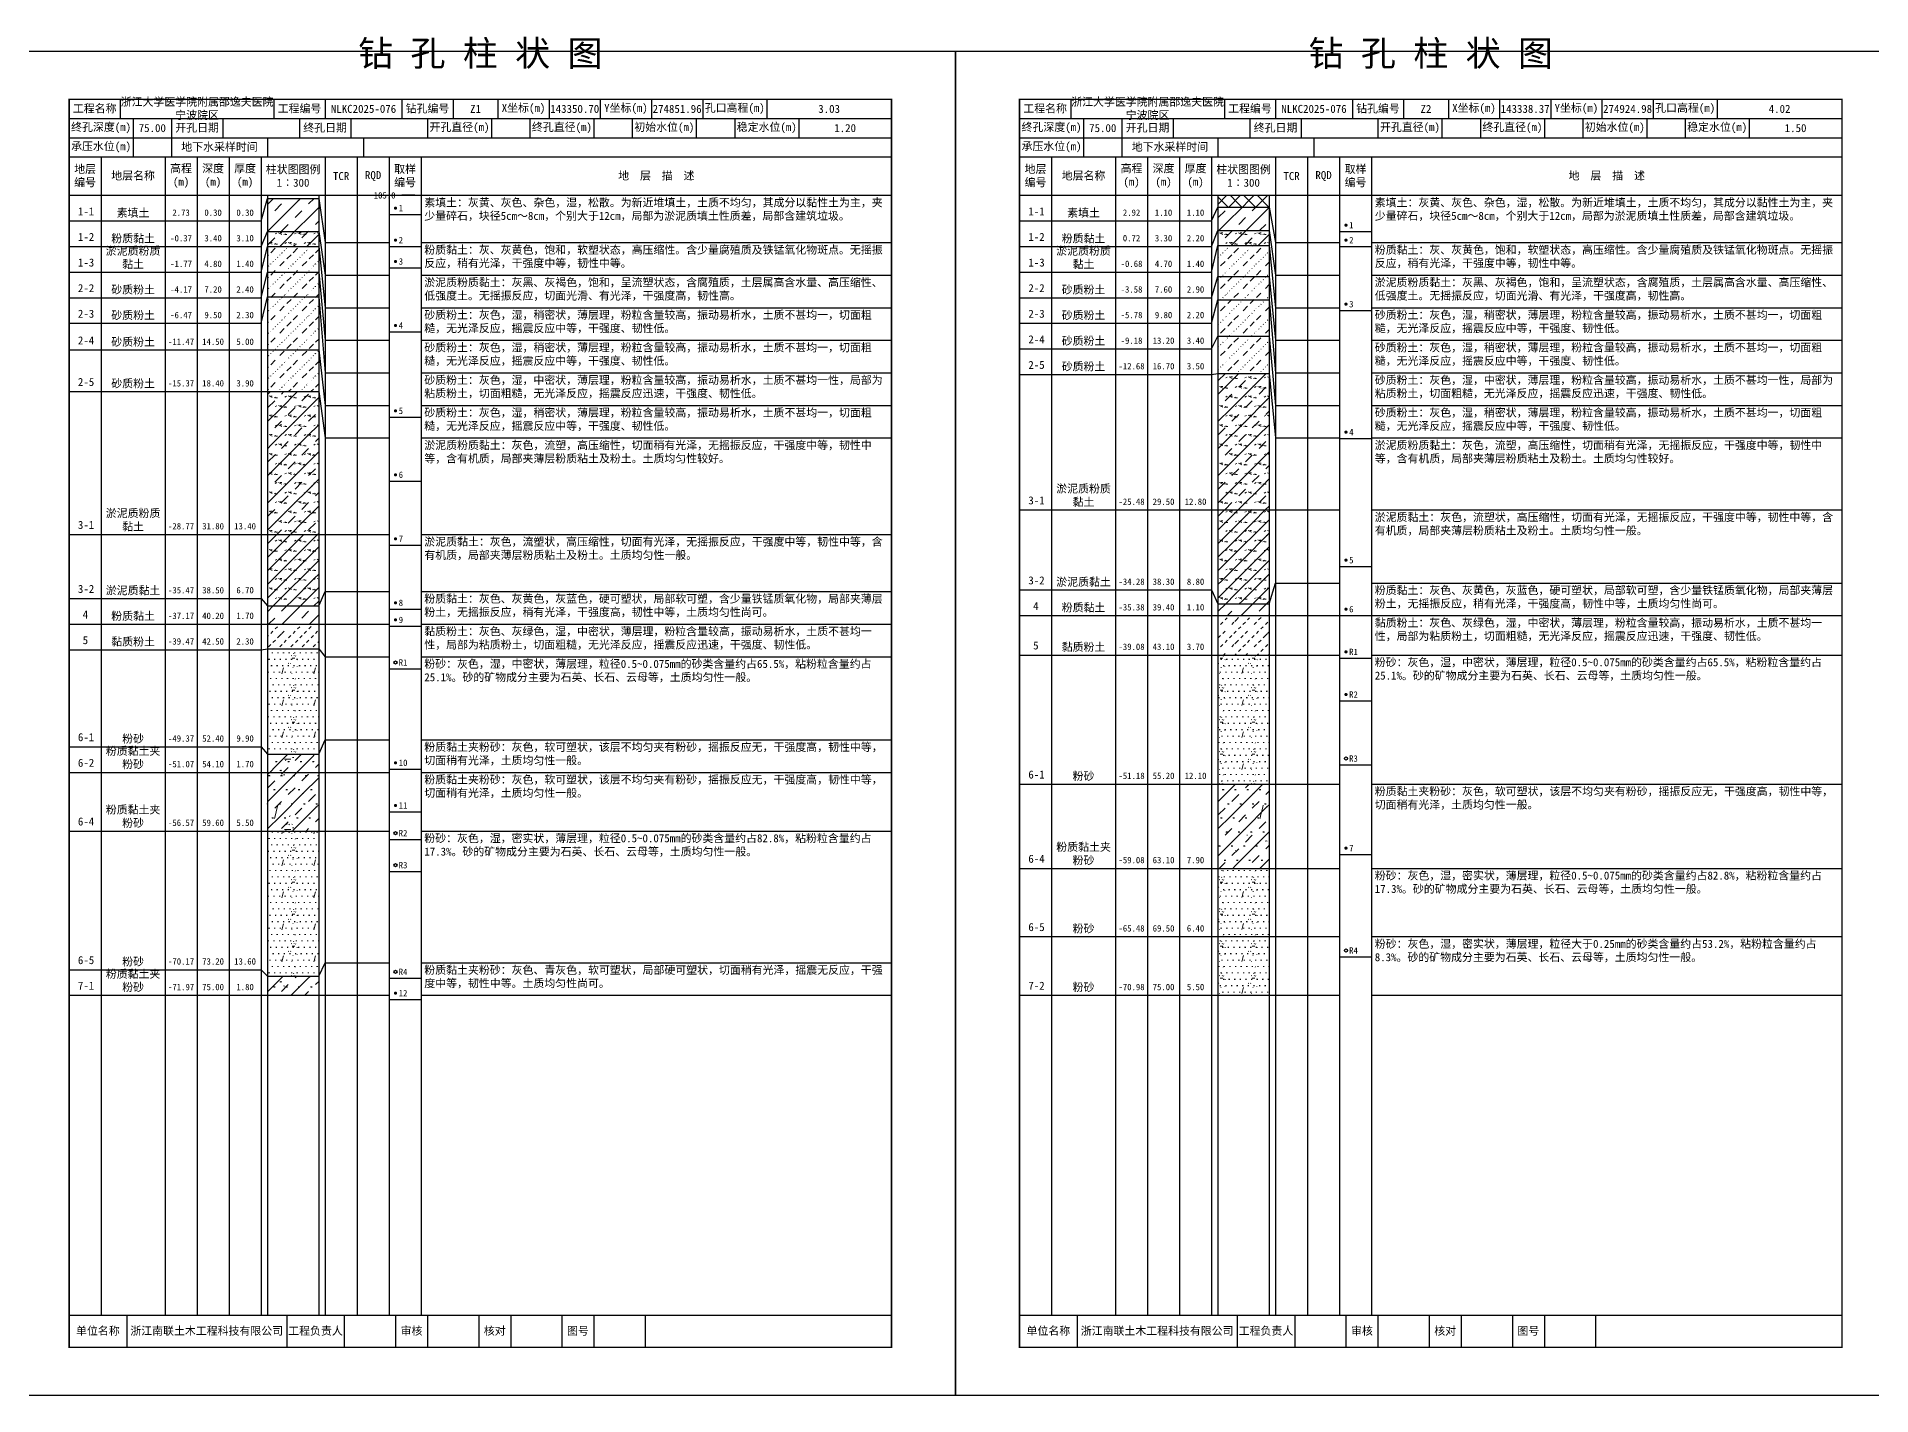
# Model space of a CAD drawing. Extents: x 297 to 65340, y 0 to 425.
# Drawn here: x 32680 to 33253, y 0 to 425 of the extents above; entities that cross this region are included whole.
import ezdxf
from ezdxf.enums import TextEntityAlignment as Align

# ---------------------------------------------------------------- set-up
doc = ezdxf.new("R2010")
doc.units = 0
doc.layers.get('0').update_dxf_attribs({"linetype": 'CONTINUOUS'})
doc.layers.add('FRAME', color=7, linetype='CONTINUOUS')
doc.layers.add('STRATUM', color=7, linetype='CONTINUOUS')
doc.layers.add('HATCH', color=7, linetype='CONTINUOUS', lineweight=13)
doc.styles.add('ST', font='')
doc.styles.get('ST').set_extended_font_data('SimSun')
pattern_1 = [(45, (0, 0), (-4.2426407, 4.2426407), [10, 0]), (45, (1.061, -3.182), (-2.1213203, 6.363961), [3, -3])]
pattern_2 = [(45, (0, 0), (-4.2426407, 4.2426407), [10, 0]), (45, (1.061, -3.182), (-2.1213203, 6.363961), [3, -3]), (26.565, (1.0741, -0.2536), (5.99982296, 5.99981224), [0.567, -12.849]), (0, (0.507, -0.2536), (0, 6), [0.567, -5.433]), (26.565, (-1.5813, 0), (5.99982296, 5.99981224), [0.567, -12.849]), (0, (-1.074, 0.2536), (0, 6), [0.567, -5.433]), (153.435, (0.5071, -0.2536), (-5.9998176, -5.36e-06), [1.134, -12.2826]), (26.565, (4.0741, 2.7464), (5.99982296, 5.99981224), [0.567, -12.849]), (0, (3.507, 2.7464), (0, 6), [0.567, -5.433]), (26.565, (1.4187, 3), (5.99982296, 5.99981224), [0.567, -12.849]), (0, (1.926, 3.2536), (0, 6), [0.567, -5.433]), (153.435, (3.5071, 2.7464), (-5.9998176, -5.36e-06), [1.134, -12.2826])]
pattern_3 = [(45.000006, (0, 0), (-7e-07, 6.9999824), [1.971956, -7.927535]), (45.000006, (2.813, 2.829), (-7e-07, 6.9999824), [1.99367, -7.905828]), (45.000006, (5.0675, 5.082), (-7e-07, 6.9999824), [1.813609, -8.085882]), (26.565052, (0, 3.5), (7.00000042, 7.00000017), [0.0965, -15.555976]), (36.869899, (0.7, 4.2), (6.999999835, 7.000000165), [0.197747, -34.802253]), (315.00001, (3.5, 6.976), (6.9999824, 1.2e-06), [0.033054, -9.866441]), (26.565052, (3.5, 0), (7.00000042, 7.00000017), [0.144749, -15.507727]), (26.565052, (4.2, 0.7), (7.00000042, 7.00000017), [0.10528, -15.547196]), (90.000004, (4.55, 1.05), (-7, -5e-07), [0.028767, -6.971233]), (26.565052, (4.9, 1.4), (7.00000042, 7.00000017), [0.091014, -31.213938]), (36.869899, (5.6, 2.1), (6.999999835, 7.000000165), [0.110692, -34.889308]), (45.000002, (6.3, 2.8), (-2.4e-07, 6.9999824), [0.109112, -9.790383]), (315.00001, (6.914, 3.548), (6.9999824, 1.2e-06), [0.033054, -9.866441]), (36.869898, (1.4, 4.9), (6.999999957, 7.000000043), [0.10224, -34.89776]), (53.130103, (2.1, 5.6), (13.999999763, 21.00000016), [0.134384, -34.865616]), (53.130103, (2.8, 6.3), (13.999999763, 21.00000016), [0.126246, -34.873754])]
pattern_4 = [(45, (0, 0), (-2.12132034, 2.12132034), [10, 0]), (26.565, (1.0741, -0.2536), (5.99982296, 5.99981224), [0.567, -12.849]), (0, (0.507, -0.2536), (0, 6), [0.567, -5.433]), (26.565, (-1.5813, 0), (5.99982296, 5.99981224), [0.567, -12.849]), (0, (-1.074, 0.2536), (0, 6), [0.567, -5.433]), (153.435, (0.5071, -0.2536), (-5.9998176, -5.36e-06), [1.134, -12.2826]), (26.565, (4.0741, 2.7464), (5.99982296, 5.99981224), [0.567, -12.849]), (0, (3.507, 2.7464), (0, 6), [0.567, -5.433]), (26.565, (1.4187, 3), (5.99982296, 5.99981224), [0.567, -12.849]), (0, (1.926, 3.2536), (0, 6), [0.567, -5.433]), (153.435, (3.5071, 2.7464), (-5.9998176, -5.36e-06), [1.134, -12.2826])]
pattern_5 = [(45.000005, (0, 0), (-6e-07, 6.9999824), [0.947297, -8.952198]), (45.000005, (1.4, 1.4), (-6e-07, 6.9999824), [0.986898, -8.912597]), (45.000005, (2.8, 2.8), (-6e-07, 6.9999824), [1.060182, -8.839313]), (45.000005, (4.2, 4.2), (-6e-07, 6.9999824), [0.949178, -8.950318]), (45.000005, (5.6, 5.6), (-6e-07, 6.9999824), [1.036501, -8.862994]), (45.000005, (3.5, 0), (-6e-07, 6.9999824), [1.013348, -8.886147]), (45.000005, (4.9, 1.4), (-6e-07, 6.9999824), [1.078956, -12.120371]), (45.000005, (6.3, 2.8), (-6e-07, 6.9999824), [0.998824, -8.900671]), (45.000003, (0.7, 4.2), (-4e-07, 6.9999824), [1.05533, -8.844165]), (45.000003, (2.1, 5.6), (-4e-07, 6.9999824), [1.036501, -8.862994])]
pattern_6 = [(82.875, (-0.8346, -1.206), (0.00036925, 10.00017644), [0.08929, -80.53371]), (143.13, (-0.7336, -1.2818), (-29.99996427, 20.00005359), [0.12627, -49.87373]), (172.875, (-0.5564, -1.304), (-70.000245666, 9.99966033), [0.17857, -80.44443]), (206.565, (-0.378, -1.2147), (-9.9997049, -9.99968706), [0.19954, -22.16046]), (243.435, (-0.2887, -1.0363), (8.93e-06, -9.999696), [0.19954, -22.16146]), (255.964, (-0.1994, -0.679), (-0.00020004, -9.99950129), [0.36813, -40.86287]), (255.964, (0.1106, 0.561), (-0.00020004, -9.99950129), [1.27838, -39.95262]), (255.964, (0.179, 0.835), (-0.00020004, -9.99950129), [0.28235, -40.94865]), (216.87, (0.3694, 1.0892), (-9.99998214, -10.00001786), [0.12627, -49.87373]), (243.435, (0.2683, 1.0135), (8.93e-06, -9.999696), [0.19954, -22.16146]), (206.565, (0.548, 1.1785), (-9.9997049, -9.99968706), [0.19954, -22.16046]), (172.875, (0.725, 1.1563), (-70.000245666, 9.99966033), [0.17857, -80.44443]), (143.13, (0.826, 1.0806), (-29.99996427, 20.00005359), [0.12627, -49.87373]), (82.875, (0.815, 0.992), (0.00036925, 10.00017644), [0.08929, -80.53371]), (0, (-0.33, 0.34), (0, 10), [0.89286, -9.10714]), (0, (0.025, 0), (1, 2), [0, -1.75]), (0, (0, 0.025), (1, 2), [0, -1.75]), (0, (0, 0), (1, 2), [0, -1.75]), (0, (-0.025, 0), (1, 2), [0, -1.75]), (0, (0, -0.025), (1, 2), [0, -1.75])]
pattern_7 = [(82.875, (-1.8361, -2.6533), (0.00081235, 22.00038817), [0.196438, -177.174162]), (143.13, (-1.614, -2.82), (-65.9999214, 44.0001179), [0.277794, -109.722206]), (172.875, (-1.224, -2.8687), (-154.00054047, 21.99925272), [0.392854, -176.977746]), (206.565, (-0.831, -2.672), (-21.9993508, -21.9993115), [0.438988, -48.753012]), (243.435, (-0.635, -2.28), (1.96e-05, -21.9993312), [0.438988, -48.755212]), (255.964, (-0.4387, -1.494), (-0.0004401, -21.9989028), [0.809886, -89.898314]), (255.964, (0.2434, 1.2344), (-0.0004401, -21.9989028), [2.812436, -87.895764]), (255.964, (0.394, 1.837), (-0.0004401, -21.9989028), [0.62117, -90.08703]), (216.87, (0.8126, 2.3963), (-21.9999607, -22.0000393), [0.277794, -109.722206]), (243.435, (0.59, 2.23), (1.96e-05, -21.9993312), [0.438988, -48.755212]), (206.565, (1.205, 2.593), (-21.9993508, -21.9993115), [0.438988, -48.753012]), (172.875, (1.595, 2.544), (-154.00054047, 21.99925272), [0.392854, -176.977746]), (143.13, (1.8173, 2.3772), (-65.9999214, 44.0001179), [0.277794, -109.722206]), (82.875, (1.793, 2.1823), (0.00081235, 22.00038817), [0.196438, -177.174162]), (0, (-0.725, 0.748), (0, 22), [1.964292, -20.035708]), (0, (0.055, 0), (2.2, 4.4), [0, -3.85]), (0, (0, 0.055), (2.2, 4.4), [0, -3.85]), (0, (0, 0), (2.2, 4.4), [0, -3.85]), (0, (-0.055, 0), (2.2, 4.4), [0, -3.85]), (0, (0, -0.055), (2.2, 4.4), [0, -3.85])]

# ---------------------------------------------------------------- blocks, each defined once
blk = doc.blocks.new('SolidCircle')
at = {"const_width": 0.5}
blk.add_lwpolyline([(-0.25, 0, 1), (0.25, 0, 1)], format="xyb", close=True, dxfattribs=at)

msp = doc.modelspace()

# ---------------------------------------------------------------- hatches: boundary and pattern name
at = {"layer": 'HATCH'}
h = msp.add_hatch(dxfattribs=at)
h.set_pattern_fill('FZNT', color=256, style=0)
h.set_pattern_definition(pattern_1)
h.paths.add_polyline_path([(32768, 374), (32752, 374), (32752, 363.67), (32768, 363.67)])
h = msp.add_hatch(dxfattribs=at)
h.set_pattern_fill('STT', color=256, style=0)
h.set_pattern_definition([(45, (0, 0), (-2.12132034, 2.12132034), [10, 0]), (135, (0, 0), (-2.12132034, -2.12132034), [10, 0])])
h.paths.add_polyline_path([(33065, 375), (33049, 375), (33049, 371.33), (33065, 371.33)])
h = msp.add_hatch(dxfattribs=at)
h.set_pattern_fill('FZNT', color=256, style=0)
h.set_pattern_definition(pattern_1)
h.paths.add_polyline_path([(33065, 371.33), (33049, 371.33), (33049, 364), (33065, 364)])
h = msp.add_hatch(dxfattribs=at)
h.set_pattern_fill('YNFNT', color=256, style=0)
h.set_pattern_definition(pattern_2)
h.paths.add_polyline_path([(32768, 363.67), (32752, 363.67), (32752, 359), (32768, 359)])
h = msp.add_hatch(dxfattribs=at)
h.set_pattern_fill('YNFNT', color=256, style=0)
h.set_pattern_definition(pattern_2)
h.paths.add_polyline_path([(33065, 364), (33049, 364), (33049, 359.33), (33065, 359.33)])
h = msp.add_hatch(dxfattribs=at)
h.set_pattern_fill('SZFT', color=256, style=0)
h.set_pattern_definition(pattern_3)
h.paths.add_polyline_path([(32768, 359), (32752, 359), (32752, 351), (32768, 351)])
h = msp.add_hatch(dxfattribs=at)
h.set_pattern_fill('SZFT', color=256, style=0)
h.set_pattern_definition(pattern_3)
h.paths.add_polyline_path([(33065, 359.33), (33049, 359.33), (33049, 349.67), (33065, 349.67)])
h = msp.add_hatch(dxfattribs=at)
h.set_pattern_fill('SZFT', color=256, style=0)
h.set_pattern_definition(pattern_3)
h.paths.add_polyline_path([(32768, 351), (32752, 351), (32752, 343.33), (32768, 343.33)])
h = msp.add_hatch(dxfattribs=at)
h.set_pattern_fill('SZFT', color=256, style=0)
h.set_pattern_definition(pattern_3)
h.paths.add_polyline_path([(33065, 349.67), (33049, 349.67), (33049, 342.33), (33065, 342.33)])
h = msp.add_hatch(dxfattribs=at)
h.set_pattern_fill('SZFT', color=256, style=0)
h.set_pattern_definition(pattern_3)
h.paths.add_polyline_path([(32768, 343.33), (32752, 343.33), (32752, 326.67), (32768, 326.67)])
h = msp.add_hatch(dxfattribs=at)
h.set_pattern_fill('SZFT', color=256, style=0)
h.set_pattern_definition(pattern_3)
h.paths.add_polyline_path([(33065, 342.33), (33049, 342.33), (33049, 331), (33065, 331)])
h = msp.add_hatch(dxfattribs=at)
h.set_pattern_fill('SZFT', color=256, style=0)
h.set_pattern_definition(pattern_3)
h.paths.add_polyline_path([(33065, 331), (33049, 331), (33049, 319.33), (33065, 319.33)])
h = msp.add_hatch(dxfattribs=at)
h.set_pattern_fill('SZFT', color=256, style=0)
h.set_pattern_definition(pattern_3)
h.paths.add_polyline_path([(32768, 326.67), (32752, 326.67), (32752, 313.67), (32768, 313.67)])
h = msp.add_hatch(dxfattribs=at)
h.set_pattern_fill('YNFNT', color=256, style=0)
h.set_pattern_definition(pattern_2)
h.paths.add_polyline_path([(33065, 319.33), (33049, 319.33), (33049, 276.67), (33065, 276.67)])
h = msp.add_hatch(dxfattribs=at)
h.set_pattern_fill('YNFNT', color=256, style=0)
h.set_pattern_definition(pattern_2)
h.paths.add_polyline_path([(32768, 313.67), (32752, 313.67), (32752, 269), (32768, 269)])
h = msp.add_hatch(dxfattribs=at)
h.set_pattern_fill('YNNT', color=256, style=0)
h.set_pattern_definition(pattern_4)
h.paths.add_polyline_path([(33065, 276.67), (33049, 276.67), (33049, 247.33), (33065, 247.33)])
h = msp.add_hatch(dxfattribs=at)
h.set_pattern_fill('YNNT', color=256, style=0)
h.set_pattern_definition(pattern_4)
h.paths.add_polyline_path([(32768, 269), (32752, 269), (32752, 246.67), (32768, 246.67)])
h = msp.add_hatch(dxfattribs=at)
h.set_pattern_fill('FZNT', color=256, style=0)
h.set_pattern_definition(pattern_1)
h.paths.add_polyline_path([(32768, 246.67), (32752, 246.67), (32752, 241), (32768, 241)])
h = msp.add_hatch(dxfattribs=at)
h.set_pattern_fill('FZNT', color=256, style=0)
h.set_pattern_definition(pattern_1)
h.paths.add_polyline_path([(33065, 247.33), (33049, 247.33), (33049, 243.67), (33065, 243.67)])
h = msp.add_hatch(dxfattribs=at)
h.set_pattern_fill('NZFT', color=256, style=0)
h.set_pattern_definition(pattern_5)
h.paths.add_polyline_path([(32768, 241), (32752, 241), (32752, 233.33), (32768, 233.33)])
h = msp.add_hatch(dxfattribs=at)
h.set_pattern_fill('NZFT', color=256, style=0)
h.set_pattern_definition(pattern_5)
h.paths.add_polyline_path([(33065, 243.67), (33049, 243.67), (33049, 231.33), (33065, 231.33)])
h = msp.add_hatch(dxfattribs=at)
h.set_pattern_fill('FS', color=256, style=0)
h.set_pattern_definition(pattern_6)
h.paths.add_polyline_path([(32768, 233.33), (32752, 233.33), (32752, 200.33), (32768, 200.33)])
h = msp.add_hatch(dxfattribs=at)
h.set_pattern_fill('FS', color=256, style=0)
h.set_pattern_definition(pattern_6)
h.paths.add_polyline_path([(33065, 231.33), (33049, 231.33), (33049, 191), (33065, 191)])
h = msp.add_hatch(dxfattribs=at)
h.set_pattern_fill('FZNT', color=256, style=0)
h.set_pattern_definition(pattern_1)
h.paths.add_polyline_path([(32768, 200.33), (32752, 200.33), (32752, 194.67), (32768, 194.67)])
h = msp.add_hatch(dxfattribs=at)
h.set_pattern_fill('FS', color=256, scale=2.2, style=0)
h.set_pattern_definition(pattern_7)
h.paths.add_polyline_path([(32768, 200.33), (32752, 200.33), (32752, 194.67), (32768, 194.67)])
h = msp.add_hatch(dxfattribs=at)
h.set_pattern_fill('FZNT', color=256, style=0)
h.set_pattern_definition(pattern_1)
h.paths.add_polyline_path([(32768, 194.67), (32752, 194.67), (32752, 176.33), (32768, 176.33)])
h = msp.add_hatch(dxfattribs=at)
h.set_pattern_fill('FS', color=256, scale=2.2, style=0)
h.set_pattern_definition(pattern_7)
h.paths.add_polyline_path([(32768, 194.67), (32752, 194.67), (32752, 176.33), (32768, 176.33)])
h = msp.add_hatch(dxfattribs=at)
h.set_pattern_fill('FZNT', color=256, style=0)
h.set_pattern_definition(pattern_1)
h.paths.add_polyline_path([(33065, 191), (33049, 191), (33049, 164.67), (33065, 164.67)])
h = msp.add_hatch(dxfattribs=at)
h.set_pattern_fill('FS', color=256, scale=2.2, style=0)
h.set_pattern_definition(pattern_7)
h.paths.add_polyline_path([(33065, 191), (33049, 191), (33049, 164.67), (33065, 164.67)])
h = msp.add_hatch(dxfattribs=at)
h.set_pattern_fill('FS', color=256, style=0)
h.set_pattern_definition(pattern_6)
h.paths.add_polyline_path([(32768, 176.33), (32752, 176.33), (32752, 131), (32768, 131)])
h = msp.add_hatch(dxfattribs=at)
h.set_pattern_fill('FS', color=256, style=0)
h.set_pattern_definition(pattern_6)
h.paths.add_polyline_path([(33065, 164.67), (33049, 164.67), (33049, 143.33), (33065, 143.33)])
h = msp.add_hatch(dxfattribs=at)
h.set_pattern_fill('FS', color=256, style=0)
h.set_pattern_definition(pattern_6)
h.paths.add_polyline_path([(33065, 143.33), (33049, 143.33), (33049, 125), (33065, 125)])
h = msp.add_hatch(dxfattribs=at)
h.set_pattern_fill('FZNT', color=256, style=0)
h.set_pattern_definition(pattern_1)
h.paths.add_polyline_path([(32768, 131), (32752, 131), (32752, 125), (32768, 125)])
h = msp.add_hatch(dxfattribs=at)
h.set_pattern_fill('FS', color=256, scale=2.2, style=0)
h.set_pattern_definition(pattern_7)
h.paths.add_polyline_path([(32768, 131), (32752, 131), (32752, 125), (32768, 125)])

# ---------------------------------------------------------------- linework, layer by layer
at = {"layer": 'FRAME', "color": 245, "linetype": 'Continuous'}
for points in [[(32670, 0), (32967, 0), (32967, 420), (32670, 420)], [(32967, 0), (33264, 0), (33264, 420), (32967, 420)]]:
    msp.add_lwpolyline(points, close=True, dxfattribs=at)
at = {"layer": 'FRAME', "linetype": 'Continuous', "const_width": 0.5}
for points in [[(32690, 15), (32947, 15), (32947, 405), (32690, 405)], [(32987, 15), (33244, 15), (33244, 405), (32987, 405)]]:
    msp.add_lwpolyline(points, close=True, dxfattribs=at)
at = {"layer": 'FRAME', "color": 0, "linetype": 'Continuous'}
for points in [[(32706, 405), (32706, 399)], [(32754, 405), (32754, 399)], [(32770, 405), (32770, 399)], [(32794, 405), (32794, 399)], [(32810, 405), (32810, 399)], [(32824, 405), (32824, 399)], [(32840, 405), (32840, 399)], [(32856, 405), (32856, 399)], [(32872, 405), (32872, 399)], [(32888, 405), (32888, 399)], [(32908, 405), (32908, 399)], [(32947, 405), (32947, 399)], [(33003, 405), (33003, 399)], [(33051, 405), (33051, 399)], [(33067, 405), (33067, 399)], [(33091, 405), (33091, 399)], [(33107, 405), (33107, 399)], [(33121, 405), (33121, 399)], [(33137, 405), (33137, 399)], [(33153, 405), (33153, 399)], [(33169, 405), (33169, 399)], [(33185, 405), (33185, 399)], [(33205, 405), (33205, 399)], [(33244, 405), (33244, 399)], [(32690, 399), (32947, 399)], [(32710, 399), (32710, 393)], [(32722, 399), (32722, 393)], [(32738, 399), (32738, 393)], [(32762, 399), (32762, 393)], [(32778, 399), (32778, 393)], [(32802, 399), (32802, 393)], [(32822, 399), (32822, 393)], [(32834, 399), (32834, 393)], [(32854, 399), (32854, 393)], [(32866, 399), (32866, 393)], [(32886, 399), (32886, 393)], [(32898, 399), (32898, 393)], [(32918, 399), (32918, 393)], [(32947, 399), (32947, 393)], [(32987, 399), (33244, 399)], [(33007, 399), (33007, 393)], [(33019, 399), (33019, 393)], [(33035, 399), (33035, 393)], [(33059, 399), (33059, 393)], [(33075, 399), (33075, 393)], [(33099, 399), (33099, 393)], [(33119, 399), (33119, 393)], [(33131, 399), (33131, 393)], [(33151, 399), (33151, 393)], [(33163, 399), (33163, 393)], [(33183, 399), (33183, 393)], [(33195, 399), (33195, 393)], [(33215, 399), (33215, 393)], [(33244, 399), (33244, 393)], [(32690, 393), (32947, 393)], [(32710, 393), (32710, 387)], [(32722, 393), (32722, 387)], [(32752, 393), (32752, 387)], [(32782, 393), (32782, 387)], [(32987, 393), (33244, 393)], [(33007, 393), (33007, 387)], [(33019, 393), (33019, 387)], [(33049, 393), (33049, 387)], [(33079, 393), (33079, 387)], [(32690, 387), (32947, 387)], [(32700, 387), (32700, 25)], [(32720, 387), (32720, 25)], [(32730, 387), (32730, 25)], [(32740, 387), (32740, 25)], [(32750, 387), (32750, 25)], [(32770, 387), (32770, 25)], [(32780, 387), (32780, 25)], [(32790, 387), (32790, 25)], [(32800, 387), (32800, 25)], [(32947, 387), (32947, 25)], [(32987, 387), (33244, 387)], [(32997, 387), (32997, 25)], [(33017, 387), (33017, 25)], [(33027, 387), (33027, 25)], [(33037, 387), (33037, 25)], [(33047, 387), (33047, 25)], [(33067, 387), (33067, 25)], [(33077, 387), (33077, 25)], [(33087, 387), (33087, 25)], [(33097, 387), (33097, 25)], [(33244, 387), (33244, 25)], [(32690, 375), (32947, 375)], [(32752, 375), (32752, 25)], [(32768, 375), (32768, 25)], [(32987, 375), (33244, 375)], [(33049, 375), (33049, 25)], [(33065, 375), (33065, 25)], [(32690, 25), (32947, 25)], [(32708, 25), (32708, 15)], [(32758, 25), (32758, 15)], [(32776, 25), (32776, 15)], [(32792, 25), (32792, 15)], [(32802, 25), (32802, 15)], [(32818, 25), (32818, 15)], [(32828, 25), (32828, 15)], [(32844, 25), (32844, 15)], [(32854, 25), (32854, 15)], [(32870, 25), (32870, 15)], [(32987, 25), (33244, 25)], [(33005, 25), (33005, 15)], [(33055, 25), (33055, 15)], [(33073, 25), (33073, 15)], [(33089, 25), (33089, 15)], [(33099, 25), (33099, 15)], [(33115, 25), (33115, 15)], [(33125, 25), (33125, 15)], [(33141, 25), (33141, 15)], [(33151, 25), (33151, 15)], [(33167, 25), (33167, 15)]]:
    msp.add_lwpolyline(points, dxfattribs=at)
at = {"layer": 'STRATUM', "linetype": 'Continuous'}
for points in [[(32750, 367), (32752, 374), (32768, 374), (32770, 360.23)], [(32798, 375), (32794, 375)], [(32690, 367), (32700, 367)], [(32700, 367), (32720, 367)], [(32720, 367), (32730, 367)], [(32730, 367), (32740, 367)], [(32740, 367), (32750, 367)], [(32790, 369), (32800, 369)], [(32987, 367), (32997, 367)], [(32997, 367), (33017, 367)], [(33017, 367), (33027, 367)], [(33027, 367), (33037, 367)], [(33037, 367), (33047, 367)], [(33047, 367), (33049, 371.33), (33065, 371.33), (33067, 360.23)], [(32750, 359), (32752, 363.67), (32768, 363.67), (32770, 350.06)], [(33047, 359), (33049, 364), (33065, 364), (33067, 350.06)], [(33087, 363.67), (33097, 363.67)], [(32690, 359), (32700, 359)], [(32700, 359), (32720, 359)], [(32720, 359), (32730, 359)], [(32730, 359), (32740, 359)], [(32740, 359), (32750, 359)], [(32750, 351), (32752, 359), (32768, 359), (32770, 339.88)], [(32770, 360.23), (32780, 360.23)], [(32780, 360.23), (32790, 360.23)], [(32790, 359), (32800, 359)], [(32800, 360.23), (32947, 360.23)], [(32987, 359), (32997, 359)], [(32997, 359), (33017, 359)], [(33017, 359), (33027, 359)], [(33027, 359), (33037, 359)], [(33037, 359), (33047, 359)], [(33047, 351), (33049, 359.33), (33065, 359.33), (33067, 339.88)], [(33067, 360.23), (33077, 360.23)], [(33077, 360.23), (33087, 360.23)], [(33087, 359), (33097, 359)], [(33097, 360.23), (33244, 360.23)], [(32690, 351), (32700, 351)], [(32700, 351), (32720, 351)], [(32720, 351), (32730, 351)], [(32730, 351), (32740, 351)], [(32740, 351), (32750, 351)], [(32750, 343), (32752, 351), (32768, 351), (32770, 329.7)], [(32770, 350.06), (32780, 350.06)], [(32780, 350.06), (32790, 350.06)], [(32790, 352.33), (32800, 352.33)], [(32800, 350.06), (32947, 350.06)], [(32987, 351), (32997, 351)], [(32997, 351), (33017, 351)], [(33017, 351), (33027, 351)], [(33027, 351), (33037, 351)], [(33037, 351), (33047, 351)], [(33067, 350.06), (33077, 350.06)], [(33077, 350.06), (33087, 350.06)], [(33097, 350.06), (33244, 350.06)], [(33047, 343), (33049, 349.67), (33065, 349.67), (33067, 329.7)], [(32690, 343), (32700, 343)], [(32700, 343), (32720, 343)], [(32720, 343), (32730, 343)], [(32730, 343), (32740, 343)], [(32740, 343), (32750, 343)], [(32750, 335), (32752, 343.33), (32768, 343.33), (32770, 319.53)], [(32770, 339.88), (32780, 339.88)], [(32780, 339.88), (32790, 339.88)], [(32800, 339.88), (32947, 339.88)], [(32987, 343), (32997, 343)], [(32997, 343), (33017, 343)], [(33017, 343), (33027, 343)], [(33027, 343), (33037, 343)], [(33037, 343), (33047, 343)], [(33047, 335), (33049, 342.33), (33065, 342.33), (33067, 319.53)], [(33067, 339.88), (33077, 339.88)], [(33077, 339.88), (33087, 339.88)], [(33087, 339), (33097, 339)], [(33097, 339.88), (33244, 339.88)], [(32690, 335), (32700, 335)], [(32700, 335), (32720, 335)], [(32720, 335), (32730, 335)], [(32730, 335), (32740, 335)], [(32740, 335), (32750, 335)], [(32987, 335), (32997, 335)], [(32997, 335), (33017, 335)], [(33017, 335), (33027, 335)], [(33027, 335), (33037, 335)], [(33037, 335), (33047, 335)], [(32770, 329.7), (32780, 329.7)], [(32780, 329.7), (32790, 329.7)], [(32790, 332.33), (32800, 332.33)], [(32800, 329.7), (32947, 329.7)], [(32987, 327), (32997, 327)], [(32997, 327), (33017, 327)], [(33017, 327), (33027, 327)], [(33027, 327), (33037, 327)], [(33037, 327), (33047, 327)], [(33047, 327), (33049, 331), (33065, 331), (33067, 309.35)], [(33067, 329.7), (33077, 329.7)], [(33077, 329.7), (33087, 329.7)], [(33097, 329.7), (33244, 329.7)], [(32690, 326.67), (32700, 326.67)], [(32700, 326.67), (32720, 326.67)], [(32720, 326.67), (32730, 326.67)], [(32730, 326.67), (32740, 326.67)], [(32740, 326.67), (32750, 326.67)], [(32750, 326.67), (32752, 326.67), (32768, 326.67), (32770, 309.35)], [(32770, 319.53), (32780, 319.53)], [(32780, 319.53), (32790, 319.53)], [(32800, 319.53), (32947, 319.53)], [(32987, 319), (32997, 319)], [(32997, 319), (33017, 319)], [(33017, 319), (33027, 319)], [(33027, 319), (33037, 319)], [(33037, 319), (33047, 319)], [(33047, 319), (33049, 319.33), (33065, 319.33), (33067, 299.17)], [(33067, 319.53), (33077, 319.53)], [(33077, 319.53), (33087, 319.53)], [(33097, 319.53), (33244, 319.53)], [(32690, 313.67), (32700, 313.67)], [(32700, 313.67), (32720, 313.67)], [(32720, 313.67), (32730, 313.67)], [(32730, 313.67), (32740, 313.67)], [(32740, 313.67), (32750, 313.67)], [(32750, 313.67), (32752, 313.67), (32768, 313.67), (32770, 299.17)], [(32770, 309.35), (32780, 309.35)], [(32780, 309.35), (32790, 309.35)], [(32790, 305.67), (32800, 305.67)], [(32800, 309.35), (32947, 309.35)], [(33067, 309.35), (33077, 309.35)], [(33077, 309.35), (33087, 309.35)], [(33097, 309.35), (33244, 309.35)], [(32770, 299.17), (32780, 299.17)], [(32780, 299.17), (32790, 299.17)], [(32800, 299.17), (32947, 299.17)], [(33067, 299.17), (33077, 299.17)], [(33077, 299.17), (33087, 299.17)], [(33087, 299), (33097, 299)], [(33097, 299.17), (33244, 299.17)], [(32790, 285.67), (32800, 285.67)], [(32987, 276.67), (32997, 276.67)], [(32997, 276.67), (33017, 276.67)], [(33017, 276.67), (33027, 276.67)], [(33027, 276.67), (33037, 276.67)], [(33037, 276.67), (33047, 276.67)], [(33047, 276.67), (33049, 276.67), (33065, 276.67), (33067, 276.67)], [(33067, 276.67), (33077, 276.67)], [(33077, 276.67), (33087, 276.67)], [(33097, 276.67), (33244, 276.67)], [(32690, 269), (32700, 269)], [(32700, 269), (32720, 269)], [(32720, 269), (32730, 269)], [(32730, 269), (32740, 269)], [(32740, 269), (32750, 269)], [(32750, 269), (32752, 269), (32768, 269), (32770, 269)], [(32770, 269), (32780, 269)], [(32780, 269), (32790, 269)], [(32790, 265.67), (32800, 265.67)], [(32800, 269), (32947, 269)], [(33087, 259), (33097, 259)], [(33047, 251.67), (33049, 247.33), (33065, 247.33), (33067, 253.84)], [(33067, 253.84), (33077, 253.84)], [(33077, 253.84), (33087, 253.84)], [(33097, 253.84), (33244, 253.84)], [(32690, 249), (32700, 249)], [(32700, 249), (32720, 249)], [(32720, 249), (32730, 249)], [(32730, 249), (32740, 249)], [(32740, 249), (32750, 249)], [(32750, 249), (32752, 246.67), (32768, 246.67), (32770, 251.18)], [(32770, 251.18), (32780, 251.18)], [(32780, 251.18), (32790, 251.18)], [(32800, 251.18), (32947, 251.18)], [(32987, 251.67), (32997, 251.67)], [(32997, 251.67), (33017, 251.67)], [(33017, 251.67), (33027, 251.67)], [(33027, 251.67), (33037, 251.67)], [(33037, 251.67), (33047, 251.67)], [(32690, 241), (32700, 241)], [(32700, 241), (32720, 241)], [(32720, 241), (32730, 241)], [(32730, 241), (32740, 241)], [(32740, 241), (32750, 241)], [(32750, 241), (32752, 241), (32768, 241), (32770, 241)], [(32770, 241), (32780, 241)], [(32780, 241), (32790, 241)], [(32790, 245.67), (32800, 245.67)], [(32800, 241), (32947, 241)], [(32987, 243.67), (32997, 243.67)], [(32997, 243.67), (33017, 243.67)], [(33017, 243.67), (33027, 243.67)], [(33027, 243.67), (33037, 243.67)], [(33037, 243.67), (33047, 243.67)], [(33047, 243.67), (33049, 243.67), (33065, 243.67), (33067, 243.67)], [(33067, 243.67), (33077, 243.67)], [(33077, 243.67), (33087, 243.67)], [(33087, 243.67), (33097, 243.67)], [(33097, 243.67), (33244, 243.67)], [(32790, 240.33), (32800, 240.33)], [(32690, 233), (32700, 233)], [(32700, 233), (32720, 233)], [(32720, 233), (32730, 233)], [(32730, 233), (32740, 233)], [(32740, 233), (32750, 233)], [(32750, 233), (32752, 233.33), (32768, 233.33), (32770, 230.82)], [(32770, 230.82), (32780, 230.82)], [(32780, 230.82), (32790, 230.82)], [(32800, 230.82), (32947, 230.82)], [(32987, 231.33), (32997, 231.33)], [(32997, 231.33), (33017, 231.33)], [(33017, 231.33), (33027, 231.33)], [(33027, 231.33), (33037, 231.33)], [(33037, 231.33), (33047, 231.33)], [(33047, 231.33), (33049, 231.33), (33065, 231.33), (33067, 231.33)], [(33067, 231.33), (33077, 231.33)], [(33077, 231.33), (33087, 231.33)], [(33087, 230.33), (33097, 230.33)], [(33097, 231.33), (33244, 231.33)], [(32790, 227), (32800, 227)], [(33087, 217), (33097, 217)], [(32690, 202.67), (32700, 202.67)], [(32700, 202.67), (32720, 202.67)], [(32720, 202.67), (32730, 202.67)], [(32730, 202.67), (32740, 202.67)], [(32740, 202.67), (32750, 202.67)], [(32750, 202.67), (32752, 200.33), (32768, 200.33), (32770, 204.84)], [(32770, 204.84), (32780, 204.84)], [(32780, 204.84), (32790, 204.84)], [(32800, 204.84), (32947, 204.84)], [(32790, 195.67), (32800, 195.67)], [(33087, 197), (33097, 197)], [(32690, 194.67), (32700, 194.67)], [(32700, 194.67), (32720, 194.67)], [(32720, 194.67), (32730, 194.67)], [(32730, 194.67), (32740, 194.67)], [(32740, 194.67), (32750, 194.67)], [(32750, 194.67), (32752, 194.67), (32768, 194.67), (32770, 194.67)], [(32770, 194.67), (32780, 194.67)], [(32780, 194.67), (32790, 194.67)], [(32800, 194.67), (32947, 194.67)], [(32987, 191), (32997, 191)], [(32997, 191), (33017, 191)], [(33017, 191), (33027, 191)], [(33027, 191), (33037, 191)], [(33037, 191), (33047, 191)], [(33047, 191), (33049, 191), (33065, 191), (33067, 191)], [(33067, 191), (33077, 191)], [(33077, 191), (33087, 191)], [(33097, 191), (33244, 191)], [(32790, 182.33), (32800, 182.33)], [(32690, 176.33), (32700, 176.33)], [(32700, 176.33), (32720, 176.33)], [(32720, 176.33), (32730, 176.33)], [(32730, 176.33), (32740, 176.33)], [(32740, 176.33), (32750, 176.33)], [(32750, 176.33), (32752, 176.33), (32768, 176.33), (32770, 176.33)], [(32770, 176.33), (32780, 176.33)], [(32780, 176.33), (32790, 176.33)], [(32790, 173.67), (32800, 173.67)], [(32800, 176.33), (32947, 176.33)], [(33087, 169), (33097, 169)], [(32790, 163.67), (32800, 163.67)], [(32987, 164.67), (32997, 164.67)], [(32997, 164.67), (33017, 164.67)], [(33017, 164.67), (33027, 164.67)], [(33027, 164.67), (33037, 164.67)], [(33037, 164.67), (33047, 164.67)], [(33047, 164.67), (33049, 164.67), (33065, 164.67), (33067, 164.67)], [(33067, 164.67), (33077, 164.67)], [(33077, 164.67), (33087, 164.67)], [(33097, 164.67), (33244, 164.67)], [(32987, 143.33), (32997, 143.33)], [(32997, 143.33), (33017, 143.33)], [(33017, 143.33), (33027, 143.33)], [(33027, 143.33), (33037, 143.33)], [(33037, 143.33), (33047, 143.33)], [(33047, 143.33), (33049, 143.33), (33065, 143.33), (33067, 143.33)], [(33067, 143.33), (33077, 143.33)], [(33077, 143.33), (33087, 143.33)], [(33097, 143.33), (33244, 143.33)], [(32690, 133), (32700, 133)], [(32700, 133), (32720, 133)], [(32720, 133), (32730, 133)], [(32730, 133), (32740, 133)], [(32740, 133), (32750, 133)], [(32750, 133), (32752, 131), (32768, 131), (32770, 135.18)], [(32770, 135.18), (32780, 135.18)], [(32780, 135.18), (32790, 135.18)], [(32800, 135.18), (32947, 135.18)], [(33087, 137), (33097, 137)], [(32790, 130.33), (32800, 130.33)], [(32690, 125), (32700, 125)], [(32700, 125), (32720, 125)], [(32720, 125), (32730, 125)], [(32730, 125), (32740, 125)], [(32740, 125), (32750, 125)], [(32750, 125), (32752, 125), (32768, 125), (32770, 125)], [(32770, 125), (32780, 125)], [(32780, 125), (32790, 125)], [(32790, 123.67), (32800, 123.67)], [(32800, 125), (32947, 125)], [(32987, 125), (32997, 125)], [(32997, 125), (33017, 125)], [(33017, 125), (33027, 125)], [(33027, 125), (33037, 125)], [(33037, 125), (33047, 125)], [(33047, 125), (33049, 125), (33065, 125), (33067, 125)], [(33067, 125), (33077, 125)], [(33077, 125), (33087, 125)], [(33097, 125), (33244, 125)]]:
    msp.add_lwpolyline(points, dxfattribs=at)
at = {"layer": 'STRATUM'}
for centre in [(32792, 229), (33089, 199), (32792, 175.67), (32792, 165.67), (33089, 139), (32792, 132.33)]:
    msp.add_circle(centre, 0.5, dxfattribs=at)

# ---------------------------------------------------------------- block references
for p in [(32792, 371), (32792, 361), (33089, 365.67), (33089, 361), (32792, 354.33), (33089, 341), (32792, 334.33), (32792, 307.67), (33089, 301), (32792, 287.67), (32792, 267.67), (33089, 261), (32792, 247.67), (32792, 242.33), (33089, 245.67), (33089, 232.33), (33089, 219), (32792, 197.67), (32792, 184.33), (33089, 171), (32792, 125.67)]:
    msp.add_blockref('SolidCircle', p, dxfattribs=at)

# ---------------------------------------------------------------- texts
at = {"layer": 'FRAME', "style": 'ST'}
for p in [(32818.5, 413), (33115.5, 413)]:
    msp.add_text('钻 孔 柱 状 图', height=8, dxfattribs=at).set_placement(p, align=Align.BOTTOM_CENTER)
at = {"layer": 'FRAME', "char_height": 2.5, "attachment_point": 5, "style": 'ST'}
for s, insert, width in [('工程名称', (32698, 402), 16), ('浙江大学医学院附属邵逸夫医院宁波院区', (32730, 402), 48), ('工程编号', (32762, 402), 16), ('NLKC2025-076', (32782, 402), 24), ('钻孔编号', (32802, 402), 16), ('Z1', (32817, 402), 14), ('X坐标(m)', (32832, 402), 16), ('143350.70', (32848, 402), 16), ('Y坐标(m)', (32864, 402), 16), ('274851.96', (32880, 402), 16), ('孔口高程(m)', (32898, 402), 20), ('3.03', (32927.5, 402), 39), ('工程名称', (32995, 402), 16), ('浙江大学医学院附属邵逸夫医院宁波院区', (33027, 402), 48), ('工程编号', (33059, 402), 16), ('NLKC2025-076', (33079, 402), 24), ('钻孔编号', (33099, 402), 16), ('Z2', (33114, 402), 14), ('X坐标(m)', (33129, 402), 16), ('143338.37', (33145, 402), 16), ('Y坐标(m)', (33161, 402), 16), ('274924.98', (33177, 402), 16), ('孔口高程(m)', (33195, 402), 20), ('4.02', (33224.5, 402), 39), ('终孔深度(m)', (32700, 396), 20), ('75.00', (32716, 396), 12), ('开孔日期', (32730, 396), 16), ('终孔日期', (32770, 396), 16), ('开孔直径(m)', (32812, 396), 20), ('终孔直径(m)', (32844, 396), 20), ('初始水位(m)', (32876, 396), 20), ('稳定水位(m)', (32908, 396), 20), ('1.20', (32932.5, 396), 29), ('终孔深度(m)', (32997, 396), 20), ('75.00', (33013, 396), 12), ('开孔日期', (33027, 396), 16), ('终孔日期', (33067, 396), 16), ('开孔直径(m)', (33109, 396), 20), ('终孔直径(m)', (33141, 396), 20), ('初始水位(m)', (33173, 396), 20), ('稳定水位(m)', (33205, 396), 20), ('1.50', (33229.5, 396), 29), ('承压水位(m)', (32700, 390), 20), ('地下水采样时间', (32737, 390), 30), ('承压水位(m)', (32997, 390), 20), ('地下水采样时间', (33034, 390), 30), ('地层编号', (32695, 381), 10), ('高程\\P(m)', (32725, 381), 10), ('深度\\P(m)', (32735, 381), 10), ('厚度\\P(m)', (32745, 381), 10), ('柱状图图例\\P1∶300', (32760, 381), 20), ('取样编号', (32795, 381), 10), ('地层编号', (32992, 381), 10), ('高程\\P(m)', (33022, 381), 10), ('深度\\P(m)', (33032, 381), 10), ('厚度\\P(m)', (33042, 381), 10), ('柱状图图例\\P1∶300', (33057, 381), 20), ('取样编号', (33092, 381), 10), ('地层名称', (32710, 381), 20), ('TCR', (32775, 381), 10), ('RQD', (32785, 381), 10), ('地  层  描  述', (32873.5, 381), 147), ('地层名称', (33007, 381), 20), ('TCR', (33072, 381), 10), ('RQD', (33082, 381), 10), ('地  层  描  述', (33170.5, 381), 147), ('单位名称', (32699, 20), 18), ('浙江南联土木工程科技有限公司', (32733, 20), 50), ('工程负责人', (32767, 20), 18), ('审核', (32797, 20), 10), ('核对', (32823, 20), 10), ('图号', (32849, 20), 10), ('单位名称', (32996, 20), 18), ('浙江南联土木工程科技有限公司', (33030, 20), 50), ('工程负责人', (33064, 20), 18), ('审核', (33094, 20), 10), ('核对', (33120, 20), 10), ('图号', (33146, 20), 10)]:
    msp.add_mtext(s, dxfattribs=dict(at, insert=insert, width=width))
at = {"layer": 'STRATUM', "style": 'ST'}
msp.add_text('105.0', height=2, dxfattribs=at).set_placement((32792, 375), align=Align.MIDDLE_RIGHT)
for s, height, p in [('1-1', 2.5, (32692.75, 370)), ('1', 2, (32793, 371)), ('1-1', 2.5, (32989.75, 370)), ('1-2', 2.5, (32692.75, 362)), ('2', 2, (32793, 361)), ('1-2', 2.5, (32989.75, 362)), ('2', 2, (33090, 361)), ('1', 2, (33090, 365.67)), ('1-3', 2.5, (32692.75, 354)), ('3', 2, (32793, 354.33)), ('1-3', 2.5, (32989.75, 354)), ('2-2', 2.5, (32692.75, 346)), ('2-2', 2.5, (32989.75, 346)), ('2-3', 2.5, (32692.75, 338)), ('2-3', 2.5, (32989.75, 338)), ('3', 2, (33090, 341)), ('4', 2, (32793, 334.33)), ('2-4', 2.5, (32692.75, 329.67)), ('2-4', 2.5, (32989.75, 330)), ('2-5', 2.5, (32989.75, 322)), ('2-5', 2.5, (32692.75, 316.67)), ('5', 2, (32793, 307.67)), ('4', 2, (33090, 301)), ('6', 2, (32793, 287.67)), ('3-1', 2.5, (32989.75, 279.67)), ('3-1', 2.5, (32692.75, 272)), ('7', 2, (32793, 267.67)), ('5', 2, (33090, 261)), ('3-2', 2.5, (32692.75, 252)), ('3-2', 2.5, (32989.75, 254.67)), ('8', 2, (32793, 247.67)), ('4', 2.5, (32991.25, 246.67)), ('6', 2, (33090, 245.67)), ('4', 2.5, (32694.25, 244)), ('9', 2, (32793, 242.33)), ('5', 2.5, (32694.25, 236)), ('5', 2.5, (32991.25, 234.33)), ('R1', 2, (32793, 229)), ('R1', 2, (33090, 232.33)), ('R2', 2, (33090, 219)), ('6-1', 2.5, (32692.75, 205.67)), ('6-2', 2.5, (32692.75, 197.67)), ('10', 2, (32793, 197.67)), ('6-1', 2.5, (32989.75, 194)), ('R3', 2, (33090, 199)), ('11', 2, (32793, 184.33)), ('6-4', 2.5, (32692.75, 179.33)), ('R2', 2, (32793, 175.67)), ('R3', 2, (32793, 165.67)), ('6-4', 2.5, (32989.75, 167.67)), ('7', 2, (33090, 171)), ('6-5', 2.5, (32989.75, 146.33)), ('R4', 2, (33090, 139)), ('6-5', 2.5, (32692.75, 136)), ('R4', 2, (32793, 132.33)), ('7-1', 2.5, (32692.75, 128)), ('12', 2, (32793, 125.67)), ('7-2', 2.5, (32989.75, 128))]:
    msp.add_text(s, height=height, dxfattribs=at).set_placement(p, align=Align.MIDDLE_LEFT)
for s, p in [('2.73', (32725, 368)), ('0.30', (32735, 368)), ('0.30', (32745, 368)), ('2.92', (33022, 368)), ('1.10', (33032, 368)), ('1.10', (33042, 368)), ('-0.37', (32725, 360)), ('3.40', (32735, 360)), ('3.10', (32745, 360)), ('0.72', (33022, 360)), ('3.30', (33032, 360)), ('2.20', (33042, 360)), ('-1.77', (32725, 352)), ('4.80', (32735, 352)), ('1.40', (32745, 352)), ('-0.68', (33022, 352)), ('4.70', (33032, 352)), ('1.40', (33042, 352)), ('-4.17', (32725, 344)), ('7.20', (32735, 344)), ('2.40', (32745, 344)), ('-3.58', (33022, 344)), ('7.60', (33032, 344)), ('2.90', (33042, 344)), ('-6.47', (32725, 336)), ('9.50', (32735, 336)), ('2.30', (32745, 336)), ('-5.78', (33022, 336)), ('9.80', (33032, 336)), ('2.20', (33042, 336)), ('-11.47', (32725, 327.67)), ('14.50', (32735, 327.67)), ('5.00', (32745, 327.67)), ('-9.18', (33022, 328)), ('13.20', (33032, 328)), ('3.40', (33042, 328)), ('-12.68', (33022, 320)), ('16.70', (33032, 320)), ('3.50', (33042, 320)), ('-15.37', (32725, 314.67)), ('18.40', (32735, 314.67)), ('3.90', (32745, 314.67)), ('-25.48', (33022, 277.67)), ('29.50', (33032, 277.67)), ('12.80', (33042, 277.67)), ('-28.77', (32725, 270)), ('31.80', (32735, 270)), ('13.40', (32745, 270)), ('-35.47', (32725, 250)), ('38.50', (32735, 250)), ('6.70', (32745, 250)), ('-34.28', (33022, 252.67)), ('38.30', (33032, 252.67)), ('8.80', (33042, 252.67)), ('-35.38', (33022, 244.67)), ('39.40', (33032, 244.67)), ('1.10', (33042, 244.67)), ('-37.17', (32725, 242)), ('40.20', (32735, 242)), ('1.70', (32745, 242)), ('-39.47', (32725, 234)), ('42.50', (32735, 234)), ('2.30', (32745, 234)), ('-39.08', (33022, 232.33)), ('43.10', (33032, 232.33)), ('3.70', (33042, 232.33)), ('-49.37', (32725, 203.67)), ('52.40', (32735, 203.67)), ('9.90', (32745, 203.67)), ('-51.07', (32725, 195.67)), ('54.10', (32735, 195.67)), ('1.70', (32745, 195.67)), ('-51.18', (33022, 192)), ('55.20', (33032, 192)), ('12.10', (33042, 192)), ('-56.57', (32725, 177.33)), ('59.60', (32735, 177.33)), ('5.50', (32745, 177.33)), ('-59.08', (33022, 165.67)), ('63.10', (33032, 165.67)), ('7.90', (33042, 165.67)), ('-65.48', (33022, 144.33)), ('69.50', (33032, 144.33)), ('6.40', (33042, 144.33)), ('-70.17', (32725, 134)), ('73.20', (32735, 134)), ('13.60', (32745, 134)), ('-71.97', (32725, 126)), ('75.00', (32735, 126)), ('1.80', (32745, 126)), ('-70.98', (33022, 126)), ('75.00', (33032, 126)), ('5.50', (33042, 126))]:
    msp.add_text(s, height=2, dxfattribs=at).set_placement(p, align=Align.BOTTOM_CENTER)
at = {"layer": 'STRATUM', "char_height": 2.5, "style": 'ST'}
for s, insert, width, attachment_point in [('素填土：灰黄、灰色、杂色，湿，松散。为新近堆填土，土质不均匀，其成分以黏性土为主，夹少量碎石，块径5cm～8cm，个别大于12cm，局部为淤泥质填土性质差，局部含建筑垃圾。', (32801, 374), 146, 1), ('素填土：灰黄、灰色、杂色，湿，松散。为新近堆填土，土质不均匀，其成分以黏性土为主，夹少量碎石，块径5cm～8cm，个别大于12cm，局部为淤泥质填土性质差，局部含建筑垃圾。', (33098, 374), 146, 1), ('素填土', (32710, 368), 20, 8), ('素填土', (33007, 368), 20, 8), ('粉质黏土', (32710, 360), 20, 8), ('粉质黏土', (33007, 360), 20, 8), ('淤泥质粉质黏土', (32710, 352), 20, 8), ('粉质黏土：灰、灰黄色，饱和，软塑状态，高压缩性。含少量腐殖质及铁锰氧化物斑点。无摇振反应，稍有光泽，干强度中等，韧性中等。', (32801, 359.23), 146, 1), ('淤泥质粉质黏土', (33007, 352), 20, 8), ('粉质黏土：灰、灰黄色，饱和，软塑状态，高压缩性。含少量腐殖质及铁锰氧化物斑点。无摇振反应，稍有光泽，干强度中等，韧性中等。', (33098, 359.23), 146, 1), ('砂质粉土', (32710, 344), 20, 8), ('淤泥质粉质黏土：灰黑、灰褐色，饱和，呈流塑状态，含腐殖质，土层属高含水量、高压缩性、低强度土。无摇振反应，切面光滑、有光泽，干强度高，韧性高。', (32801, 349.06), 146, 1), ('砂质粉土', (33007, 344), 20, 8), ('淤泥质粉质黏土：灰黑、灰褐色，饱和，呈流塑状态，含腐殖质，土层属高含水量、高压缩性、低强度土。无摇振反应，切面光滑、有光泽，干强度高，韧性高。', (33098, 349.06), 146, 1), ('砂质粉土', (32710, 336), 20, 8), ('砂质粉土：灰色，湿，稍密状，薄层理，粉粒含量较高，振动易析水，土质不甚均一，切面粗糙，无光泽反应，摇震反应中等，干强度、韧性低。', (32801, 338.88), 146, 1), ('砂质粉土', (33007, 336), 20, 8), ('砂质粉土：灰色，湿，稍密状，薄层理，粉粒含量较高，振动易析水，土质不甚均一，切面粗糙，无光泽反应，摇震反应中等，干强度、韧性低。', (33098, 338.88), 146, 1), ('砂质粉土', (32710, 327.67), 20, 8), ('砂质粉土：灰色，湿，稍密状，薄层理，粉粒含量较高，振动易析水，土质不甚均一，切面粗糙，无光泽反应，摇震反应中等，干强度、韧性低。', (32801, 328.7), 146, 1), ('砂质粉土', (33007, 328), 20, 8), ('砂质粉土：灰色，湿，稍密状，薄层理，粉粒含量较高，振动易析水，土质不甚均一，切面粗糙，无光泽反应，摇震反应中等，干强度、韧性低。', (33098, 328.7), 146, 1), ('砂质粉土', (33007, 320), 20, 8), ('砂质粉土', (32710, 314.67), 20, 8), ('砂质粉土：灰色，湿，中密状，薄层理，粉粒含量较高，振动易析水，土质不甚均一性，局部为粘质粉土，切面粗糙，无光泽反应，摇震反应迅速，干强度、韧性低。', (32801, 318.53), 146, 1), ('砂质粉土：灰色，湿，中密状，薄层理，粉粒含量较高，振动易析水，土质不甚均一性，局部为粘质粉土，切面粗糙，无光泽反应，摇震反应迅速，干强度、韧性低。', (33098, 318.53), 146, 1), ('砂质粉土：灰色，湿，稍密状，薄层理，粉粒含量较高，振动易析水，土质不甚均一，切面粗糙，无光泽反应，摇震反应中等，干强度、韧性低。', (32801, 308.35), 146, 1), ('砂质粉土：灰色，湿，稍密状，薄层理，粉粒含量较高，振动易析水，土质不甚均一，切面粗糙，无光泽反应，摇震反应中等，干强度、韧性低。', (33098, 308.35), 146, 1), ('淤泥质粉质黏土：灰色，流塑，高压缩性，切面稍有光泽，无摇振反应，干强度中等，韧性中等，含有机质，局部夹薄层粉质粘土及粉土。土质均匀性较好。', (32801, 298.17), 146, 1), ('淤泥质粉质黏土：灰色，流塑，高压缩性，切面稍有光泽，无摇振反应，干强度中等，韧性中等，含有机质，局部夹薄层粉质粘土及粉土。土质均匀性较好。', (33098, 298.17), 146, 1), ('淤泥质粉质黏土', (33007, 277.67), 20, 8), ('淤泥质粉质黏土', (32710, 270), 20, 8), ('淤泥质黏土：灰色，流塑状，高压缩性，切面有光泽，无摇振反应，干强度中等，韧性中等，含有机质，局部夹薄层粉质粘土及粉土。土质均匀性一般。', (33098, 275.67), 146, 1), ('淤泥质黏土：灰色，流塑状，高压缩性，切面有光泽，无摇振反应，干强度中等，韧性中等，含有机质，局部夹薄层粉质粘土及粉土。土质均匀性一般。', (32801, 268), 146, 1), ('淤泥质黏土', (32710, 250), 20, 8), ('淤泥质黏土', (33007, 252.67), 20, 8), ('粉质黏土：灰色、灰黄色，灰蓝色，硬可塑状，局部软可塑，含少量铁锰质氧化物，局部夹薄层粉土，无摇振反应，稍有光泽，干强度高，韧性中等，土质均匀性尚可。', (33098, 252.84), 146, 1), ('粉质黏土：灰色、灰黄色，灰蓝色，硬可塑状，局部软可塑，含少量铁锰质氧化物，局部夹薄层粉土，无摇振反应，稍有光泽，干强度高，韧性中等，土质均匀性尚可。', (32801, 250.18), 146, 1), ('粉质黏土', (33007, 244.67), 20, 8), ('粉质黏土', (32710, 242), 20, 8), ('黏质粉土：灰色、灰绿色，湿，中密状，薄层理，粉粒含量较高，振动易析水，土质不甚均一性，局部为粘质粉土，切面粗糙，无光泽反应，摇震反应迅速，干强度、韧性低。', (33098, 242.67), 146, 1), ('黏质粉土', (32710, 234), 20, 8), ('黏质粉土：灰色、灰绿色，湿，中密状，薄层理，粉粒含量较高，振动易析水，土质不甚均一性，局部为粘质粉土，切面粗糙，无光泽反应，摇震反应迅速，干强度、韧性低。', (32801, 240), 146, 1), ('黏质粉土', (33007, 232.33), 20, 8), ('粉砂：灰色，湿，中密状，薄层理，粒径0.5~0.075mm的砂类含量约占65.5%，粘粉粒含量约占25.1%。砂的矿物成分主要为石英、长石、云母等，土质均匀性一般。', (32801, 229.82), 146, 1), ('粉砂：灰色，湿，中密状，薄层理，粒径0.5~0.075mm的砂类含量约占65.5%，粘粉粒含量约占25.1%。砂的矿物成分主要为石英、长石、云母等，土质均匀性一般。', (33098, 230.33), 146, 1), ('粉砂', (32710, 203.67), 20, 8), ('粉质黏土夹粉砂', (32710, 195.67), 20, 8), ('粉质黏土夹粉砂：灰色，软可塑状，该层不均匀夹有粉砂，摇振反应无，干强度高，韧性中等，切面稍有光泽，土质均匀性一般。', (32801, 203.84), 146, 1), ('粉砂', (33007, 192), 20, 8), ('粉质黏土夹粉砂：灰色，软可塑状，该层不均匀夹有粉砂，摇振反应无，干强度高，韧性中等，切面稍有光泽，土质均匀性一般。', (32801, 193.67), 146, 1), ('粉质黏土夹粉砂：灰色，软可塑状，该层不均匀夹有粉砂，摇振反应无，干强度高，韧性中等，切面稍有光泽，土质均匀性一般。', (33098, 190), 146, 1), ('粉质黏土夹粉砂', (32710, 177.33), 20, 8), ('粉砂：灰色，湿，密实状，薄层理，粒径0.5~0.075mm的砂类含量约占82.8%，粘粉粒含量约占17.3%。砂的矿物成分主要为石英、长石、云母等，土质均匀性一般。', (32801, 175.33), 146, 1), ('粉质黏土夹粉砂', (33007, 165.67), 20, 8), ('粉砂：灰色，湿，密实状，薄层理，粒径0.5~0.075mm的砂类含量约占82.8%，粘粉粒含量约占17.3%。砂的矿物成分主要为石英、长石、云母等，土质均匀性一般。', (33098, 163.67), 146, 1), ('粉砂', (33007, 144.33), 20, 8), ('粉砂：灰色，湿，密实状，薄层理，粒径大于0.25mm的砂类含量约占53.2%，粘粉粒含量约占8.3%。砂的矿物成分主要为石英、长石、云母等，土质均匀性一般。', (33098, 142.33), 146, 1), ('粉质黏土夹粉砂', (32710, 126), 20, 8), ('粉砂', (32710, 134), 20, 8), ('粉质黏土夹粉砂：灰色、青灰色，软可塑状，局部硬可塑状，切面稍有光泽，摇震无反应，干强度中等，韧性中等。土质均匀性尚可。', (32801, 134.18), 146, 1), ('粉砂', (33007, 126), 20, 8)]:
    msp.add_mtext(s, dxfattribs=dict(at, insert=insert, width=width, attachment_point=attachment_point))

doc.saveas('drawing.dxf')
